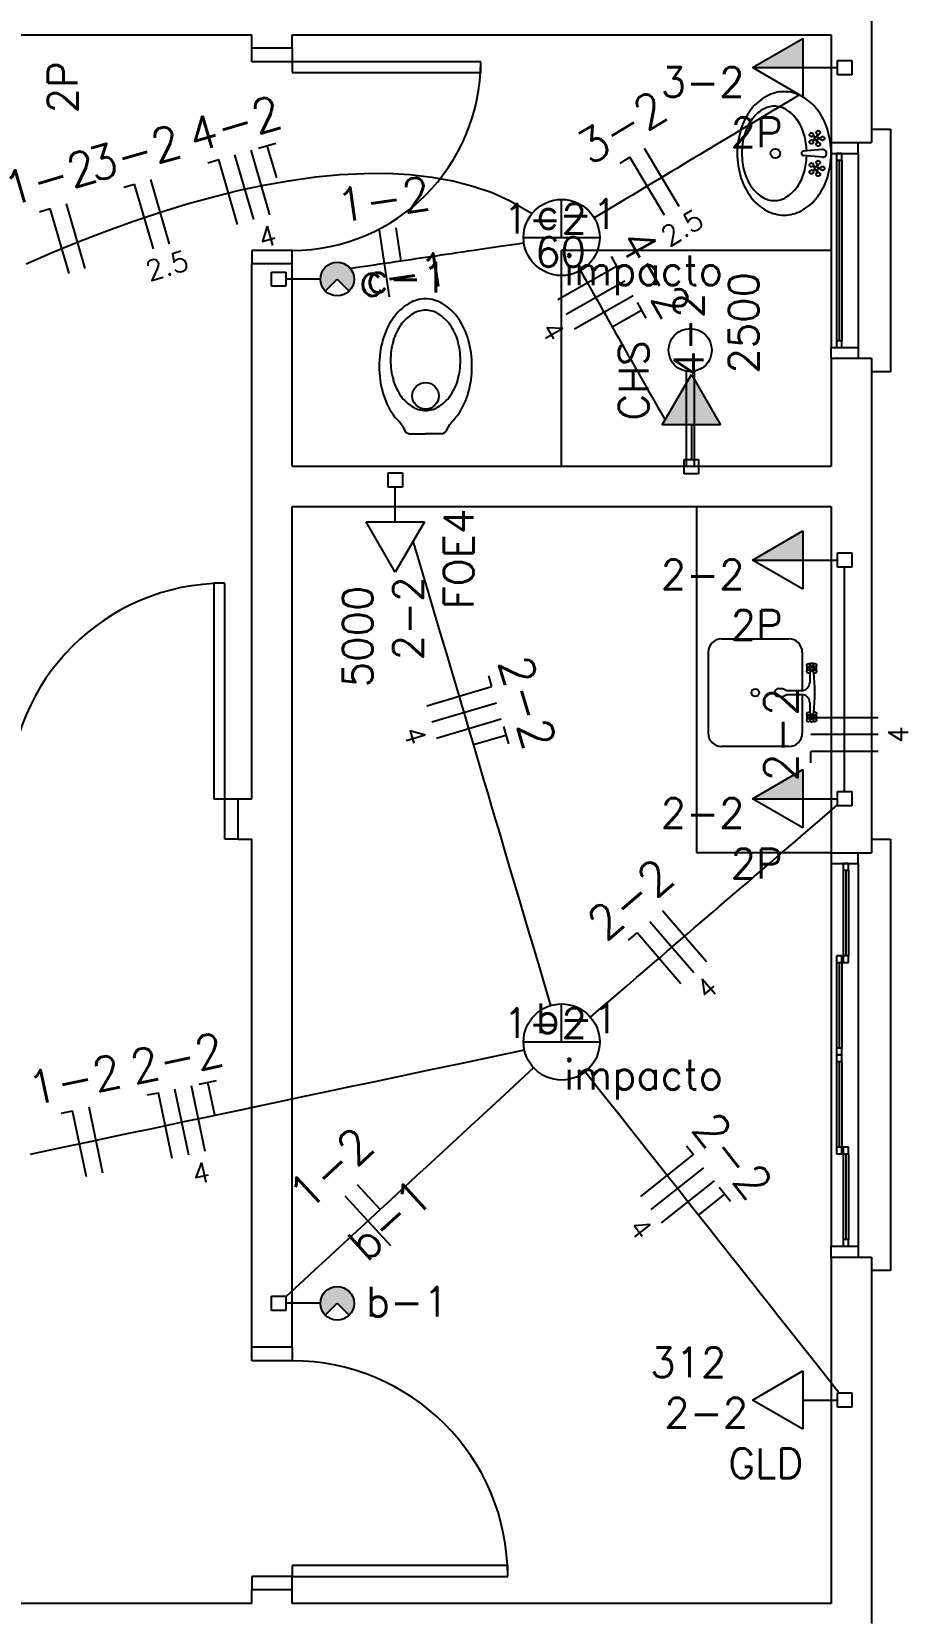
# Model space of a CAD drawing. Extents: x 241 to 398, y 106 to 179.
# Drawn here: x 329.19 to 332.44, y 120.69 to 126.58 of the extents above; entities that cross this region are included whole.
import ezdxf
from ezdxf.enums import TextEntityAlignment as Align

# ---------------------------------------------------------------- set-up
doc = ezdxf.new("R2010")
doc.units = 0
for name, color, linetype in [('ALVVISTA', 8, 'CONTINUOUS'), ('EL-CONDUTOS', 4, 'CONTINUOUS'), ('EL-FIOS', 9, 'CONTINUOUS'), ('EL-TEXTOS_FIOS', 7, 'CONTINUOUS'), ('EL-TEXTOS_PONTOS', 5, 'CONTINUOUS'), ('P-SIMBOL', 5, 'CONTINUOUS')]:
    doc.layers.add(name, color=color, linetype=linetype)
doc.styles.add('ARIAL', font='romans.shx')

msp = doc.modelspace()

# ---------------------------------------------------------------- hatches: boundary and pattern name
at = {"layer": 'P-SIMBOL'}
for points in [[(332.0468, 126.4476), (331.8593, 126.4476), (332.0468, 126.5558)], [(330.2748, 125.7068), (330.3188, 125.6628), (330.3194, 125.6628), (330.2758, 125.6183), (330.2733, 125.6203), (330.2683, 125.6268), (330.2628, 125.6368), (330.2593, 125.6448), (330.2573, 125.6548), (330.2573, 125.6693), (330.2603, 125.6833), (330.2648, 125.6943)], [(330.2748, 125.7068), (330.3188, 125.6628), (330.3194, 125.6628), (330.2758, 125.6183), (330.2733, 125.6203), (330.2683, 125.6268), (330.2628, 125.6368), (330.2593, 125.6448), (330.2573, 125.6548), (330.2573, 125.6693), (330.2603, 125.6833), (330.2648, 125.6943)], [(330.2743, 125.7061), (330.3183, 125.6622), (330.3183, 125.6621), (330.3183, 125.6618), (330.3628, 125.7053), (330.3608, 125.7075), (330.3543, 125.7124), (330.3443, 125.7183), (330.3363, 125.7217), (330.3263, 125.7235), (330.3118, 125.7237), (330.2979, 125.7207), (330.2869, 125.7161), (330.2743, 125.7059)], [(330.3628, 125.7068), (330.3188, 125.6628), (330.3624, 125.6183), (330.3643, 125.6203), (330.3693, 125.6268), (330.3754, 125.6368), (330.3783, 125.6448), (330.3803, 125.6548), (330.3803, 125.6693), (330.3774, 125.6833), (330.3728, 125.6943)], [(330.3628, 125.7068), (330.3188, 125.6628), (330.3624, 125.6183), (330.3643, 125.6203), (330.3693, 125.6268), (330.3754, 125.6368), (330.3783, 125.6448), (330.3803, 125.6548), (330.3803, 125.6693), (330.3774, 125.6833), (330.3728, 125.6943)], [(331.741, 125.1219), (331.6327, 125.3094), (331.5245, 125.1219)], [(332.0468, 124.6203), (331.8593, 124.6203), (332.0468, 124.7285)], [(332.0468, 123.7348), (331.8593, 123.7348), (332.0468, 123.843)], [(330.2743, 121.9059), (330.3183, 121.862), (330.3183, 121.8619), (330.3183, 121.8616), (330.3628, 121.9051), (330.3608, 121.9073), (330.3543, 121.9122), (330.3443, 121.9181), (330.3363, 121.9215), (330.3263, 121.9233), (330.3118, 121.9235), (330.2979, 121.9205), (330.2869, 121.9159), (330.2743, 121.9057)], [(330.2748, 121.9066), (330.3188, 121.8626), (330.3194, 121.8626), (330.2758, 121.8181), (330.2733, 121.8201), (330.2683, 121.8266), (330.2628, 121.8366), (330.2593, 121.8446), (330.2573, 121.8546), (330.2573, 121.8691), (330.2603, 121.8831), (330.2648, 121.8941)], [(330.2748, 121.9066), (330.3188, 121.8626), (330.3194, 121.8626), (330.2758, 121.8181), (330.2733, 121.8201), (330.2683, 121.8266), (330.2628, 121.8366), (330.2593, 121.8446), (330.2573, 121.8546), (330.2573, 121.8691), (330.2603, 121.8831), (330.2648, 121.8941)], [(330.3628, 121.9066), (330.3188, 121.8626), (330.3624, 121.8181), (330.3643, 121.8201), (330.3693, 121.8266), (330.3754, 121.8366), (330.3783, 121.8446), (330.3803, 121.8546), (330.3803, 121.8691), (330.3774, 121.8831), (330.3728, 121.8941)], [(330.3628, 121.9066), (330.3188, 121.8626), (330.3624, 121.8181), (330.3643, 121.8201), (330.3693, 121.8266), (330.3754, 121.8366), (330.3783, 121.8446), (330.3803, 121.8546), (330.3803, 121.8691), (330.3774, 121.8831), (330.3728, 121.8941)]]:
    msp.add_hatch(color=256, dxfattribs=at).paths.add_polyline_path(points)

# ---------------------------------------------------------------- linework, layer by layer
at = {"layer": 'ALVVISTA'}
for p, q in [((332.3013, 126.6445), (332.3013, 126.1695)), ((326.4508, 126.5695), (330.0013, 126.5695)), ((330.0013, 126.5195), (330.0013, 126.5695)), ((330.1513, 126.5695), (332.1513, 126.5695)), ((330.1513, 126.5195), (330.1513, 126.5695)), ((332.1513, 126.5695), (332.1513, 126.1695)), ((330.1513, 126.5195), (330.0013, 126.5195)), ((330.0013, 126.4695), (330.0013, 126.5195)), ((330.1513, 126.5195), (330.1513, 126.4695)), ((330.1513, 126.4695), (330.0013, 126.4695)), ((330.1513, 126.4695), (330.1513, 126.4295)), ((330.8513, 126.4695), (330.1513, 126.4695)), ((330.8513, 126.4295), (330.8513, 126.4695)), ((330.1513, 126.4295), (330.8513, 126.4295)), ((332.3013, 126.2195), (332.3713, 126.2195)), ((332.3713, 126.2195), (332.3713, 125.3195)), ((332.0833, 126.193), (332.0908, 126.1875)), ((332.0833, 126.1775), (332.0908, 126.183)), ((332.0848, 126.1955), (332.0923, 126.19)), ((332.0848, 126.175), (332.0923, 126.1805)), ((332.0998, 126.2005), (332.0968, 126.1915)), ((332.0998, 126.17), (332.0968, 126.179)), ((332.1028, 126.1995), (332.0998, 126.1905)), ((332.1028, 126.171), (332.0998, 126.18)), ((332.1118, 126.1865), (332.1028, 126.1865)), ((332.1118, 126.184), (332.1028, 126.184)), ((332.1513, 126.1695), (332.3013, 126.1695)), ((332.1513, 126.1695), (332.1513, 126.1295)), ((332.2513, 126.1295), (332.2513, 126.1695)), ((332.1178, 126.144), (332.0483, 126.1375)), ((332.1178, 126.115), (332.0483, 126.1215)), ((332.1513, 126.1295), (332.1513, 125.4095)), ((332.1513, 126.1295), (332.2513, 126.1295)), ((332.1713, 126.1295), (332.1713, 126.1045)), ((332.1913, 126.1295), (332.1713, 126.1295)), ((332.1713, 126.1045), (332.1713, 125.4345)), ((332.1713, 126.1045), (332.1913, 126.1045)), ((332.1813, 126.1045), (332.1813, 125.4345)), ((332.1913, 126.1045), (332.1913, 126.1295)), ((332.1913, 126.1045), (332.1913, 125.4345)), ((332.2513, 126.1295), (332.2513, 125.4095)), ((332.0833, 126.0815), (332.0908, 126.076)), ((332.0833, 126.066), (332.0908, 126.0715)), ((332.0848, 126.084), (332.0923, 126.0785)), ((332.0848, 126.0635), (332.0923, 126.069)), ((332.0998, 126.089), (332.0968, 126.08)), ((332.0998, 126.0585), (332.0968, 126.0675)), ((332.1028, 126.088), (332.0998, 126.079)), ((332.1028, 126.0595), (332.0998, 126.0685)), ((332.1118, 126.075), (332.1028, 126.075)), ((332.1118, 126.0725), (332.1028, 126.0725)), ((330.1513, 125.7695), (330.0013, 125.7695)), ((330.0013, 125.7695), (330.0013, 125.7195)), ((330.1513, 125.7195), (330.1513, 125.7695)), ((331.1513, 124.9695), (331.1513, 125.7695)), ((332.1513, 125.7695), (331.1513, 125.7695)), ((330.0013, 124.8945), (330.0013, 125.7195)), ((330.1513, 125.7195), (330.0013, 125.7195)), ((330.1513, 124.9695), (330.1513, 125.7195)), ((332.1513, 125.3695), (332.1513, 125.4095)), ((332.1513, 125.4095), (332.2513, 125.4095)), ((332.1913, 125.4345), (332.1713, 125.4345)), ((332.1713, 125.4345), (332.1713, 125.4095)), ((332.1713, 125.4095), (332.1913, 125.4095)), ((332.1913, 125.4095), (332.1913, 125.4345)), ((332.2513, 125.4095), (332.2513, 125.3695)), ((332.1513, 125.3695), (332.3013, 125.3695)), ((332.1513, 125.3695), (332.1513, 124.9695)), ((332.3013, 125.3695), (332.3013, 124.8945)), ((331.6133, 125.3195), (331.6133, 124.9695)), ((331.6433, 125.3195), (331.6433, 124.9695)), ((332.3713, 125.3195), (332.3013, 125.3195)), ((330.5868, 125.0895), (330.6463, 125.0895)), ((330.7063, 125.0895), (330.6463, 125.0895)), ((330.1513, 124.9695), (332.1513, 124.9695)), ((330.0013, 123.7345), (330.0013, 124.8945)), ((332.3013, 124.8945), (332.3013, 123.5345)), ((330.1513, 124.8195), (332.1513, 124.8195)), ((330.1513, 123.6595), (330.1513, 124.8195)), ((331.6513, 124.8195), (331.6513, 123.5345)), ((332.1513, 124.8195), (332.1513, 123.5345)), ((329.8613, 124.5345), (329.8613, 123.7345)), ((329.9013, 124.5345), (329.8613, 124.5345)), ((329.9013, 123.7345), (329.9013, 124.5345)), ((331.6948, 124.2785), (331.6948, 123.9785)), ((331.7448, 124.3285), (331.9943, 124.3285)), ((332.0443, 124.2785), (332.0443, 124.1365)), ((332.0723, 124.2185), (332.0663, 124.213)), ((332.0668, 124.2245), (332.0723, 124.2185)), ((332.0733, 124.2315), (332.0793, 124.226)), ((332.0793, 124.2115), (332.0733, 124.2055)), ((332.0793, 124.226), (332.0853, 124.2315)), ((332.0793, 124.2115), (332.0848, 124.206)), ((332.0863, 124.2185), (332.0928, 124.225)), ((332.0863, 124.2185), (332.0923, 124.213)), ((332.0718, 124.202), (332.0718, 124.1665)), ((331.9568, 124.144), (331.9718, 124.144)), ((331.9568, 124.114), (331.9718, 124.114)), ((331.9718, 124.144), (331.9868, 124.1365)), ((331.9718, 124.114), (331.9868, 124.1215)), ((331.9868, 124.1365), (332.0418, 124.1365)), ((331.9868, 124.1215), (332.0418, 124.1215)), ((332.0443, 124.1215), (332.0443, 123.9785)), ((332.0663, 124.0445), (332.0723, 124.0385)), ((332.0723, 124.0385), (332.0663, 124.033)), ((332.0718, 124.0915), (332.0718, 124.0555)), ((332.0733, 124.0515), (332.0793, 124.046)), ((332.0793, 124.046), (332.0848, 124.0515)), ((332.0863, 124.0385), (332.0923, 124.045)), ((332.0863, 124.0385), (332.0923, 124.033)), ((332.0793, 124.0315), (332.0733, 124.0255)), ((332.0793, 124.0315), (332.0848, 124.026)), ((331.9943, 123.9285), (331.7448, 123.9285)), ((329.8613, 123.7345), (329.9013, 123.7345)), ((329.9013, 123.5845), (329.9013, 123.7345)), ((329.9013, 123.7345), (329.9513, 123.7345)), ((329.9513, 123.5845), (329.9513, 123.7345)), ((329.9513, 123.7345), (330.0013, 123.7345)), ((330.1513, 121.6995), (330.1513, 123.6595)), ((329.9513, 123.5845), (329.9013, 123.5845)), ((329.9513, 123.5845), (330.0013, 123.5845)), ((330.0013, 121.6995), (330.0013, 123.5845)), ((332.3013, 123.5845), (332.3713, 123.5845)), ((332.3713, 123.5845), (332.3713, 121.9845)), ((332.1513, 123.5345), (331.6513, 123.5345)), ((332.1513, 123.5345), (332.3013, 123.5345)), ((332.1513, 123.5345), (332.1513, 123.4945)), ((332.2513, 123.4945), (332.2513, 123.5345)), ((332.1513, 123.4945), (332.1513, 122.0745)), ((332.1513, 123.4945), (332.2513, 123.4945)), ((332.1963, 123.4945), (332.1963, 123.4695)), ((332.2163, 123.4945), (332.1963, 123.4945)), ((332.1963, 123.4695), (332.1963, 123.152)), ((332.1963, 123.4695), (332.2163, 123.4695)), ((332.2063, 123.4695), (332.2063, 123.152)), ((332.2163, 123.4695), (332.2163, 123.4945)), ((332.2163, 123.4695), (332.2163, 123.152)), ((332.2513, 123.4945), (332.2513, 122.0745)), ((332.1713, 123.152), (332.1713, 123.127)), ((332.1913, 123.152), (332.1713, 123.152)), ((332.1913, 123.127), (332.1913, 123.152)), ((332.2163, 123.152), (332.1963, 123.152)), ((332.1963, 123.152), (332.1963, 123.127)), ((332.2163, 123.127), (332.2163, 123.152)), ((332.1713, 123.127), (332.1713, 122.8095)), ((332.1713, 123.127), (332.1913, 123.127)), ((332.1813, 123.127), (332.1813, 122.8095)), ((332.1913, 123.127), (332.1913, 122.8095)), ((332.1963, 123.127), (332.2163, 123.127)), ((332.1913, 122.8095), (332.1713, 122.8095)), ((332.1713, 122.8095), (332.1713, 122.7845)), ((332.1913, 122.7845), (332.1913, 122.8095)), ((332.1713, 122.7845), (332.1713, 122.7595)), ((332.1913, 122.7845), (332.1713, 122.7845)), ((332.1713, 122.7845), (332.1913, 122.7845)), ((332.1713, 122.7595), (332.1713, 122.442)), ((332.1713, 122.7595), (332.1913, 122.7595)), ((332.1813, 122.7595), (332.1813, 122.442)), ((332.1913, 122.7595), (332.1913, 122.7845)), ((332.1913, 122.7595), (332.1913, 122.442)), ((332.1913, 122.442), (332.1713, 122.442)), ((332.1713, 122.442), (332.1713, 122.417)), ((332.1713, 122.417), (332.1913, 122.417)), ((332.1913, 122.417), (332.1913, 122.442)), ((332.1963, 122.442), (332.1963, 122.417)), ((332.2163, 122.442), (332.1963, 122.442)), ((332.1963, 122.417), (332.1963, 122.0995)), ((332.1963, 122.417), (332.2163, 122.417)), ((332.2063, 122.417), (332.2063, 122.0995)), ((332.2163, 122.417), (332.2163, 122.442)), ((332.2163, 122.417), (332.2163, 122.0995)), ((332.2163, 122.0995), (332.1963, 122.0995)), ((332.1963, 122.0995), (332.1963, 122.0745)), ((332.2163, 122.0745), (332.2163, 122.0995)), ((332.1513, 122.0745), (332.2513, 122.0745)), ((332.1513, 122.0345), (332.1513, 122.0745)), ((332.1513, 122.0345), (332.1513, 120.7495)), ((332.1513, 122.0345), (332.3013, 122.0345)), ((332.1963, 122.0745), (332.2163, 122.0745)), ((332.2513, 122.0745), (332.2513, 122.0345)), ((332.3013, 122.0345), (332.3013, 120.6745)), ((332.3713, 121.9845), (332.3013, 121.9845)), ((330.1513, 121.6995), (330.0013, 121.6995)), ((330.0013, 121.6495), (330.0013, 121.6995)), ((330.1513, 121.6995), (330.1513, 121.6495)), ((330.1513, 121.6495), (330.0013, 121.6495)), ((330.9513, 120.8895), (330.1513, 120.8895)), ((330.1513, 120.8895), (330.1513, 120.8495)), ((330.9513, 120.8495), (330.9513, 120.8895)), ((330.1513, 120.8495), (330.0013, 120.8495)), ((330.0013, 120.8495), (330.0013, 120.7995)), ((330.1513, 120.7995), (330.0013, 120.7995)), ((330.0013, 120.7495), (330.0013, 120.7995)), ((330.1513, 120.8495), (330.9513, 120.8495)), ((330.1513, 120.7995), (330.1513, 120.8495)), ((330.1513, 120.7495), (330.1513, 120.7995)), ((330.0013, 120.7495), (326.4508, 120.7495)), ((332.1513, 120.7495), (330.1513, 120.7495))]:
    msp.add_line(p, q, dxfattribs=at)
for centre, radius in [((332.1033, 126.207), 0.00738), ((332.0783, 126.1985), 0.00738), ((332.0783, 126.172), 0.00738), ((332.0963, 126.185), 0.00633), ((332.1033, 126.1635), 0.00738), ((332.1193, 126.185), 0.00738), ((331.9443, 126.1295), 0.0175), ((332.1033, 126.0955), 0.00738), ((332.0783, 126.087), 0.00738), ((332.0783, 126.0605), 0.00738), ((332.0963, 126.074), 0.00633), ((332.1033, 126.052), 0.00738), ((332.1193, 126.074), 0.00738), ((331.6283, 125.3995), 0.08), ((330.6463, 125.23), 0.0493), ((332.0673, 124.2305), 0.0062), ((332.0673, 124.2065), 0.0062), ((332.0793, 124.2185), 0.00507), ((332.0913, 124.231), 0.0062), ((332.0913, 124.207), 0.0062), ((331.8698, 124.1285), 0.0143), ((332.0673, 124.0505), 0.0062), ((332.0793, 124.0385), 0.00507), ((332.0913, 124.051), 0.0062), ((332.0673, 124.0265), 0.0062), ((332.0913, 124.027), 0.0062)]:
    msp.add_circle(centre, radius, dxfattribs=at)
for centre, radius, start, end in [((330.1513, 126.4695), 0.7, 270, 0), ((332.0018, 126.179), 0.1861, 118.5825, 142.75522), ((331.9768, 126.2245), 0.1339, 90, 118.5825), ((331.9768, 126.2245), 0.1339, 61.4175, 90), ((331.9518, 126.179), 0.1861, 37.24478, 61.4175), ((332.0413, 126.149), 0.2355, 142.75522, 162.51997), ((331.9668, 126.1765), 0.1351, 121.03453, 145.45543), ((331.9408, 126.22), 0.0845, 90, 121.03453), ((331.9408, 126.22), 0.0845, 58.96547, 90), ((331.9143, 126.1765), 0.1351, 34.54458, 58.96547), ((331.9128, 126.149), 0.2355, 17.48004, 37.24478), ((332.1033, 126.1295), 0.3004, 162.51997, 180), ((332.0083, 126.148), 0.1854, 145.45543, 164.0842), ((331.8733, 126.148), 0.1854, 15.91581, 34.54458), ((331.8508, 126.1295), 0.3004, 0, 17.48004), ((332.0733, 126.1295), 0.2533, 164.0842, 180), ((331.8078, 126.1295), 0.2533, 2.10218, 15.91581), ((332.1033, 126.1295), 0.3004, 180, 197.48004), ((332.0733, 126.1295), 0.2533, 180, 195.9158), ((332.0493, 126.1295), 0.00813, 95.42869, 264.73569), ((331.8078, 126.1295), 0.2533, 344.0842, 357.89783), ((332.1193, 126.1295), 0.0148, 264.41656, 95.89136), ((331.8508, 126.1295), 0.3004, 342.51996, 0), ((332.0413, 126.11), 0.2355, 197.48004, 217.24481), ((332.0083, 126.111), 0.1854, 195.9158, 214.54457), ((331.8733, 126.111), 0.1854, 325.45544, 344.0842), ((331.9128, 126.11), 0.2355, 322.75525, 342.51996), ((331.9668, 126.0825), 0.1351, 214.54457, 238.96549), ((331.9143, 126.0825), 0.1351, 301.03455, 325.45544), ((332.0018, 126.08), 0.1861, 217.24481, 241.41751), ((331.9408, 126.039), 0.0845, 238.96549, 270), ((331.9408, 126.039), 0.0845, 270, 301.03455), ((331.9518, 126.08), 0.1861, 298.58249, 322.75525), ((331.9768, 126.0345), 0.1339, 241.41751, 270), ((331.9768, 126.0345), 0.1339, 270, 298.58249), ((330.6838, 125.407), 0.1931, 121.03453, 145.45543), ((330.6463, 125.469), 0.1207, 90, 121.03453), ((330.6463, 125.469), 0.1207, 58.96547, 90), ((330.6093, 125.407), 0.1931, 34.54458, 58.96547), ((330.7428, 125.366), 0.2648, 145.45543, 164.0842), ((330.6728, 125.41), 0.1445, 120.646, 145.04204), ((330.6463, 125.455), 0.0924, 90, 120.646), ((330.6463, 125.455), 0.0924, 59.354, 90), ((330.6198, 125.41), 0.1445, 34.95798, 59.354), ((330.5503, 125.366), 0.2648, 15.91581, 34.54458), ((330.7148, 125.3805), 0.1957, 145.04204, 163.84988), ((330.5778, 125.3805), 0.1957, 16.15011, 34.95798), ((330.8363, 125.3395), 0.3619, 164.0842, 180), ((330.7813, 125.3615), 0.2648, 163.84988, 180), ((330.5113, 125.3615), 0.2648, 0, 16.15011), ((330.4568, 125.3395), 0.3619, 0, 15.91581), ((330.8363, 125.3395), 0.3619, 180, 195.9158), ((330.7813, 125.3615), 0.2648, 180, 196.15013), ((330.5113, 125.3615), 0.2648, 343.84988, 0), ((330.4568, 125.3395), 0.3619, 344.0842, 0), ((330.7148, 125.342), 0.1957, 196.15013, 214.95798), ((330.5778, 125.342), 0.1957, 325.04202, 343.84988), ((330.7428, 125.313), 0.2648, 195.9158, 214.54457), ((330.6728, 125.313), 0.1445, 214.95798, 239.354), ((330.6198, 125.313), 0.1445, 300.646, 325.04202), ((330.5503, 125.313), 0.2648, 325.45544, 344.0842), ((330.6838, 125.272), 0.1931, 214.54457, 223.89964), ((330.6463, 125.268), 0.0924, 239.354, 270), ((330.6463, 125.268), 0.0924, 270, 300.646), ((330.6093, 125.272), 0.1931, 316.43506, 325.45544), ((330.4288, 125.0315), 0.1576, 27.89368, 42.68741), ((330.5868, 125.1095), 0.02, 186.21104, 270), ((330.7063, 125.1095), 0.02, 270, 353.789), ((330.8643, 125.0315), 0.1576, 137.31259, 152.10634), ((329.9013, 123.7345), 0.8, 90, 180), ((331.7448, 124.2785), 0.05, 90, 180), ((331.9943, 124.2785), 0.05, 0, 90), ((332.0768, 124.2185), 0.0156, 151.28233, 208.71767), ((332.0798, 124.214), 0.0229, 71.72559, 109.7467), ((332.0823, 124.219), 0.0153, 329.57178, 30.42821), ((332.0418, 124.1665), 0.03, 270, 0), ((331.4573, 124.129), 0.6339, 353.3446, 6.65547), ((331.9568, 124.129), 0.015, 90, 270), ((332.0418, 124.0915), 0.03, 0, 90), ((332.0763, 124.0385), 0.0156, 151.28233, 208.71767), ((332.0823, 124.039), 0.0153, 329.57178, 30.42821), ((331.7448, 123.9785), 0.05, 180, 270), ((331.9943, 123.9785), 0.05, 270, 0), ((332.0793, 124.0395), 0.0188, 245.24622, 293.3183), ((330.1513, 120.8495), 0.8, 0, 90)]:
    msp.add_arc(centre, radius, start, end, dxfattribs=at)
at = {"layer": 'EL-CONDUTOS', "linetype": 'Continuous'}
for points in [[(332.0336, 126.3469), (331.9866, 126.3187), (331.9578, 126.3014), (331.9303, 126.2849), (331.904, 126.2691), (331.8788, 126.254), (331.8545, 126.2394), (331.8311, 126.2254), (331.8086, 126.2118), (331.7866, 126.1987), (331.7653, 126.1858), (331.7444, 126.1733), (331.7238, 126.161), (331.7035, 126.1488), (331.6833, 126.1367), (331.6632, 126.1246), (331.643, 126.1125), (331.6226, 126.1002), (331.602, 126.0878), (331.5809, 126.0752), (331.5594, 126.0623), (331.5373, 126.049), (331.5145, 126.0353), (331.4908, 126.0211), (331.4663, 126.0064), (331.4408, 125.9911), (331.4141, 125.9751), (331.3862, 125.9583), (331.357, 125.9408), (331.3263, 125.9224), (331.2724, 125.89)], [(329.1644, 125.7199), (329.2639, 125.763), (329.3636, 125.8039), (329.4635, 125.8425), (329.5632, 125.8784), (329.6626, 125.9116), (329.7614, 125.9418), (329.8594, 125.9689), (329.9563, 125.9926), (330.0521, 126.0129), (330.1464, 126.0295), (330.239, 126.0423), (330.3297, 126.051), (330.4183, 126.0555), (330.5046, 126.0556), (330.5883, 126.0512), (330.6693, 126.0419), (330.7472, 126.0278), (330.822, 126.0085), (330.8932, 125.9839), (330.9609, 125.9538), (331.0415, 125.9061)], [(331.0116, 125.7968), (330.9791, 125.792), (330.9509, 125.7879), (330.9239, 125.7839), (330.8981, 125.7801), (330.8733, 125.7764), (330.8495, 125.7729), (330.8266, 125.7696), (330.8045, 125.7663), (330.7831, 125.7632), (330.7624, 125.7601), (330.7423, 125.7571), (330.7226, 125.7543), (330.7034, 125.7514), (330.6845, 125.7486), (330.6658, 125.7459), (330.6473, 125.7432), (330.6289, 125.7405), (330.6106, 125.7378), (330.5921, 125.735), (330.5735, 125.7323), (330.5547, 125.7295), (330.5355, 125.7267), (330.516, 125.7238), (330.496, 125.7209), (330.4755, 125.7179), (330.4543, 125.7148), (330.4324, 125.7116), (330.4097, 125.7082), (330.3862, 125.7048), (330.3676, 125.7019)], [(331.2209, 125.6945), (331.2309, 125.6768), (331.2444, 125.653), (331.2573, 125.6302), (331.2696, 125.6085), (331.2814, 125.5877), (331.2927, 125.5677), (331.3036, 125.5485), (331.3141, 125.53), (331.3242, 125.5121), (331.334, 125.4947), (331.3436, 125.4779), (331.3529, 125.4614), (331.3621, 125.4453), (331.3711, 125.4294), (331.38, 125.4136), (331.3888, 125.398), (331.3976, 125.3824), (331.4065, 125.3668), (331.4154, 125.3511), (331.4245, 125.3351), (331.4336, 125.3189), (331.443, 125.3023), (331.4526, 125.2853), (331.4625, 125.2678), (331.4728, 125.2498), (331.4834, 125.2311), (331.4944, 125.2117), (331.5058, 125.1915), (331.5177, 125.1704), (331.535, 125.1401)], [(331.1112, 122.9678), (331.0962, 123.0184), (331.0725, 123.0987), (331.0501, 123.1744), (331.0289, 123.2459), (331.0089, 123.3135), (330.99, 123.3775), (330.972, 123.4382), (330.9548, 123.4961), (330.9385, 123.5515), (330.9227, 123.6046), (330.9076, 123.6558), (330.8928, 123.7055), (330.8785, 123.754), (330.8644, 123.8017), (330.8504, 123.8488), (330.8365, 123.8957), (330.8226, 123.9428), (330.8085, 123.9904), (330.7942, 124.0388), (330.7795, 124.0883), (330.7644, 124.1394), (330.7488, 124.1923), (330.7325, 124.2473), (330.7154, 124.3049), (330.6975, 124.3653), (330.6787, 124.429), (330.6588, 124.4961), (330.6378, 124.5672), (330.6155, 124.6424), (330.601, 124.6912)], [(332.2013, 123.7613), (332.2013, 123.8151), (332.2013, 123.8503), (332.2013, 123.8835), (332.2013, 123.9147), (332.2013, 123.9442), (332.2013, 123.9721), (332.2013, 123.9985), (332.2013, 124.0237), (332.2013, 124.0478), (332.2013, 124.0708), (332.2013, 124.0931), (332.2013, 124.1148), (332.2013, 124.1359), (332.2013, 124.1568), (332.2013, 124.1775), (332.2013, 124.1982), (332.2013, 124.219), (332.2013, 124.2402), (332.2013, 124.2618), (332.2013, 124.2841), (332.2013, 124.3072), (332.2013, 124.3313), (332.2013, 124.3564), (332.2013, 124.3829), (332.2013, 124.4108), (332.2013, 124.4403), (332.2013, 124.4715), (332.2013, 124.5047), (332.2013, 124.5399), (332.2013, 124.5937)], [(331.2584, 122.9244), (331.2898, 122.9514), (331.3277, 122.9839), (331.3634, 123.0147), (331.3973, 123.0437), (331.4293, 123.0713), (331.4597, 123.0974), (331.4887, 123.1224), (331.5165, 123.1462), (331.5431, 123.1691), (331.5688, 123.1912), (331.5938, 123.2126), (331.6182, 123.2336), (331.6421, 123.2542), (331.6658, 123.2745), (331.6894, 123.2948), (331.7132, 123.3152), (331.7372, 123.3359), (331.7616, 123.3569), (331.7866, 123.3784), (331.8124, 123.4005), (331.8392, 123.4235), (331.867, 123.4475), (331.8962, 123.4725), (331.9268, 123.4988), (331.959, 123.5265), (331.9931, 123.5558), (332.0291, 123.5867), (332.0672, 123.6195), (332.1076, 123.6542), (332.1748, 123.7118)], [(329.1807, 122.4164), (329.2602, 122.4332), (329.3364, 122.4493), (329.4101, 122.4648), (329.4816, 122.4799), (329.5515, 122.4947), (329.6204, 122.5092), (329.6887, 122.5237), (329.7571, 122.5381), (329.8259, 122.5526), (329.8959, 122.5674), (329.9674, 122.5825), (330.041, 122.598), (330.1173, 122.6141), (330.1967, 122.6309), (330.2799, 122.6484), (330.3672, 122.6669), (330.4594, 122.6863), (330.5568, 122.7069), (330.66, 122.7287), (330.7696, 122.7518), (330.886, 122.7764), (331.0131, 122.8032)], [(331.0475, 122.7365), (331.0128, 122.7045), (330.975, 122.6695), (330.9392, 122.6365), (330.9054, 122.6052), (330.8733, 122.5757), (330.8429, 122.5476), (330.8139, 122.5208), (330.7862, 122.4952), (330.7595, 122.4706), (330.7338, 122.4468), (330.7089, 122.4238), (330.6845, 122.4013), (330.6605, 122.3791), (330.6368, 122.3573), (330.6132, 122.3354), (330.5895, 122.3135), (330.5655, 122.2914), (330.541, 122.2688), (330.516, 122.2457), (330.4902, 122.2218), (330.4635, 122.1971), (330.4356, 122.1714), (330.4064, 122.1445), (330.3758, 122.1162), (330.3436, 122.0864), (330.3096, 122.055), (330.2736, 122.0218), (330.2355, 121.9866), (330.195, 121.9492), (330.1278, 121.8873)], [(332.1802, 121.5305), (332.1538, 121.5641), (332.1092, 121.6206), (332.0672, 121.6737), (332.0277, 121.7236), (331.9905, 121.7707), (331.9554, 121.8151), (331.9222, 121.8571), (331.8907, 121.8969), (331.8607, 121.9348), (331.8321, 121.971), (331.8047, 122.0058), (331.7782, 122.0393), (331.7525, 122.0718), (331.7273, 122.1036), (331.7026, 122.1349), (331.6781, 122.166), (331.6535, 122.197), (331.6288, 122.2282), (331.6038, 122.2599), (331.5782, 122.2924), (331.5518, 122.3257), (331.5245, 122.3603), (331.4961, 122.3962), (331.4663, 122.4339), (331.4351, 122.4734), (331.4021, 122.5151), (331.3673, 122.5591), (331.3304, 122.6058), (331.2912, 122.6553), (331.2389, 122.7216)]]:
    msp.add_lwpolyline(points, dxfattribs=at)
at = {"layer": 'EL-FIOS'}
for p, q in [((330.0272, 126.1493), (330.0912, 126.1679)), ((330.0941, 126.0386), (330.0592, 126.1586)), ((329.8391, 126.0946), (329.8791, 126.1063)), ((329.9489, 125.8662), (329.8791, 126.1063)), ((330.009, 125.8837), (329.9391, 126.1237)), ((330.069, 125.9011), (329.9992, 126.1412)), ((331.369, 126.0938), (331.4047, 126.1152)), ((331.5334, 125.9009), (331.4047, 126.1152)), ((331.587, 125.933), (331.4583, 126.1474)), ((329.5267, 126.0037), (329.5667, 126.0154)), ((329.6365, 125.7753), (329.5667, 126.0154)), ((329.6965, 125.7928), (329.6267, 126.0328)), ((329.2142, 125.9129), (329.2542, 125.9245)), ((329.324, 125.6844), (329.2542, 125.9245)), ((329.384, 125.7019), (329.3142, 125.942)), ((330.5122, 125.597), (330.4758, 125.8443)), ((330.5558, 125.7297), (330.5376, 125.8534)), ((331.3348, 125.7471), (331.3553, 125.7109)), ((331.1378, 125.5877), (331.3553, 125.7109)), ((331.1686, 125.5333), (331.3861, 125.6565)), ((331.1994, 125.4789), (331.4169, 125.6021)), ((331.4313, 125.5767), (331.4641, 125.5187)), ((331.3389, 125.4861), (331.4477, 125.5477)), ((330.8795, 124.191), (330.8913, 124.1511)), ((330.6516, 124.0801), (330.8913, 124.1511)), ((330.6694, 124.0202), (330.9091, 124.0911)), ((332.3263, 124.0354), (332.0763, 124.0354)), ((330.6871, 123.9602), (330.9268, 124.0312)), ((330.9351, 124.0032), (330.954, 123.9393)), ((330.8247, 123.9358), (330.9446, 123.9713)), ((332.3263, 123.9729), (332.0763, 123.9729)), ((332.0763, 123.8688), (332.0763, 123.9104)), ((332.3263, 123.9104), (332.0763, 123.9104)), ((331.6415, 123.0888), (331.4786, 123.2784)), ((331.6889, 123.1296), (331.526, 123.3192)), ((331.3996, 123.2105), (331.4312, 123.2377)), ((331.5941, 123.0481), (331.4312, 123.2377)), ((329.806, 122.6762), (329.8713, 122.6899)), ((329.8645, 122.5608), (329.8386, 122.6831)), ((329.6144, 122.6357), (329.6552, 122.6443)), ((329.7068, 122.3997), (329.6552, 122.6443)), ((329.768, 122.4126), (329.7163, 122.6572)), ((329.8291, 122.4255), (329.7775, 122.6701)), ((329.296, 122.5685), (329.3368, 122.5771)), ((329.3884, 122.3325), (329.3368, 122.5771)), ((329.4496, 122.3454), (329.3979, 122.59)), ((331.615, 122.4474), (331.6408, 122.4147)), ((331.4447, 122.2596), (331.6408, 122.4147)), ((331.4834, 122.2106), (331.6796, 122.3656)), ((330.4783, 122.2109), (330.3935, 122.3027)), ((331.5222, 122.1616), (331.7183, 122.3166)), ((331.7364, 122.2937), (331.7778, 122.2414)), ((330.5172, 122.0766), (330.3476, 122.2603)), ((331.659, 122.1901), (331.7571, 122.2676))]:
    msp.add_line(p, q, dxfattribs=at)
at = {"layer": 'P-SIMBOL'}
for p, q in [((331.8593, 126.4476), (332.0468, 126.5558)), ((332.0468, 126.5558), (332.0468, 126.3393)), ((332.1748, 126.4741), (332.2278, 126.4741)), ((332.1748, 126.421), (332.1748, 126.4741)), ((332.2278, 126.4741), (332.2278, 126.421)), ((332.0468, 126.3393), (331.8593, 126.4476)), ((331.8593, 126.4476), (332.0468, 126.4476)), ((332.0468, 126.4476), (332.1748, 126.4476)), ((332.2278, 126.421), (332.1748, 126.421)), ((331.1513, 125.8174), (331.1513, 125.9586)), ((331.0101, 125.8174), (331.2926, 125.8174)), ((330.0748, 125.6894), (330.1278, 125.6894)), ((330.0748, 125.6363), (330.0748, 125.6894)), ((330.1278, 125.6894), (330.1278, 125.6363)), ((330.1278, 125.6363), (330.0748, 125.6363)), ((330.2563, 125.6629), (330.1278, 125.6629)), ((330.2743, 125.6187), (330.3188, 125.6629)), ((330.3188, 125.6629), (330.3628, 125.6187)), ((331.5245, 125.1219), (331.6327, 125.3094)), ((331.6327, 125.3094), (331.741, 125.1219)), ((331.741, 125.1219), (331.5245, 125.1219)), ((331.6327, 125.1219), (331.6327, 124.9939)), ((331.6062, 124.9408), (331.6062, 124.9939)), ((331.6062, 124.9939), (331.6592, 124.9939)), ((331.6592, 124.9939), (331.6592, 124.9408)), ((330.5076, 124.8908), (330.5076, 124.9439)), ((330.5076, 124.9439), (330.5606, 124.9439)), ((330.5606, 124.9439), (330.5606, 124.8908)), ((331.6592, 124.9408), (331.6062, 124.9408)), ((330.5606, 124.8908), (330.5076, 124.8908)), ((330.5341, 124.7628), (330.5341, 124.8908)), ((330.4259, 124.7628), (330.6424, 124.7628)), ((330.5341, 124.5753), (330.4259, 124.7628)), ((330.6424, 124.7628), (330.5341, 124.5753)), ((331.8593, 124.6203), (332.0468, 124.7285)), ((332.0468, 124.7285), (332.0468, 124.512)), ((332.1748, 124.6468), (332.2278, 124.6468)), ((332.1748, 124.5937), (332.1748, 124.6468)), ((332.2278, 124.6468), (332.2278, 124.5937)), ((332.0468, 124.512), (331.8593, 124.6203)), ((331.8593, 124.6203), (332.0468, 124.6203)), ((332.0468, 124.6203), (332.1748, 124.6203)), ((332.2278, 124.5937), (332.1748, 124.5937)), ((331.8593, 123.7348), (332.0468, 123.843)), ((332.0468, 123.843), (332.0468, 123.6265)), ((332.1748, 123.7613), (332.2278, 123.7613)), ((332.1748, 123.7082), (332.1748, 123.7613)), ((332.2278, 123.7613), (332.2278, 123.7082)), ((332.0468, 123.6265), (331.8593, 123.7348)), ((331.8593, 123.7348), (332.0468, 123.7348)), ((332.0468, 123.7348), (332.1748, 123.7348)), ((332.2278, 123.7082), (332.1748, 123.7082)), ((331.1513, 122.8324), (331.1513, 122.9736)), ((331.0101, 122.8324), (331.2926, 122.8324)), ((330.0748, 121.8361), (330.0748, 121.8892)), ((330.0748, 121.8892), (330.1278, 121.8892)), ((330.1278, 121.8892), (330.1278, 121.8361)), ((330.2563, 121.8627), (330.1278, 121.8627)), ((330.2743, 121.8185), (330.3188, 121.8627)), ((330.3188, 121.8627), (330.3628, 121.8185)), ((330.1278, 121.8361), (330.0748, 121.8361)), ((331.8593, 121.504), (332.0468, 121.6122)), ((332.0468, 121.6122), (332.0468, 121.3957)), ((332.0468, 121.3957), (331.8593, 121.504)), ((332.0468, 121.504), (332.1748, 121.504)), ((332.1748, 121.4774), (332.1748, 121.5305)), ((332.1748, 121.5305), (332.2278, 121.5305)), ((332.2278, 121.5305), (332.2278, 121.4774)), ((332.2278, 121.4774), (332.1748, 121.4774))]:
    msp.add_line(p, q, dxfattribs=at)
for centre, radius in [((331.1513, 125.8174), 0.1412), ((330.3188, 125.6629), 0.0625), ((331.1513, 122.8324), 0.1412), ((330.3188, 121.8627), 0.0625)]:
    msp.add_circle(centre, radius, dxfattribs=at)

# ---------------------------------------------------------------- texts
at = {"layer": 'EL-TEXTOS_FIOS', "style": 'ARIAL'}
for s, height, rotation, p in [('4-2', 0.12355, 16.217, (329.9553, 126.1799)), ('3-2', 0.12355, 30.972, (331.4061, 126.1737)), ('3-2', 0.12355, 16.217, (329.5829, 126.0716)), ('1-2', 0.12355, 16.217, (329.2704, 125.9807)), ('1-2', 0.12355, 8.372, (330.4995, 125.8977)), ('2.5', 0.07413, 30.972, (331.6174, 125.8216)), ('4', 0.0741, 16.217, (330.07, 125.7856)), ('4-2', 0.12355, 299.52499, (331.4445, 125.6537)), ('2.5', 0.07413, 16.217, (329.6976, 125.6773)), ('c-1', 0.12355, 8.372, (330.5722, 125.6183)), ('4', 0.0741, 299.52499, (331.0872, 125.4513)), ('2-2', 0.12355, 286.48999, (330.9653, 124.0752)), ('2-2', 0.12355, 90, (332.0269, 123.9729)), ('4', 0.0741, 286.48999, (330.5716, 123.9586)), ('4', 0.0741, 90, (332.4375, 123.9729)), ('2-2', 0.12355, 40.677, (331.4464, 123.3159)), ('4', 0.0741, 40.677, (331.714, 123.0045)), ('2-2', 0.12355, 11.92, (329.7367, 122.712)), ('1-2', 0.12355, 11.92, (329.3572, 122.6319)), ('2-2', 0.12355, 308.324, (331.7377, 122.3718)), ('1-2', 0.12355, 42.723, (330.337, 122.3178)), ('4', 0.0741, 11.92, (329.8215, 122.3103)), ('b-1', 0.12355, 42.723, (330.5548, 122.1281)), ('4', 0.0741, 308.324, (331.4156, 122.1171))]:
    msp.add_text(s, height=height, rotation=rotation, dxfattribs=at).set_placement(p, align=Align.CENTER)
at = {"layer": 'EL-TEXTOS_PONTOS', "style": 'ARIAL'}
for s, p in [('2P', (329.3553, 126.3747)), ('2500', (331.8818, 125.5008)), ('4-2', (331.6779, 125.4573)), ('CHS', (331.4739, 125.2868)), ('FOE4', (330.8238, 124.6247)), ('5000', (330.4493, 124.3371)), ('2-2', (330.6365, 124.404))]:
    msp.add_text(s, height=0.11, rotation=90, dxfattribs=at).set_placement(p, align=Align.CENTER)
for s, p in [('3-2', (331.6746, 126.3394)), ('2P', (331.8752, 126.1522)), ('1-2', (331.0897, 125.8323)), ('c-1', (331.2081, 125.8497)), ('60', (331.1472, 125.7087)), ('impacto', (331.4549, 125.6407)), ('2-2', (331.6746, 124.5121)), ('2P', (331.8752, 124.3249)), ('2-2', (331.6746, 123.6266)), ('2P', (331.8752, 123.4394)), ('1-2', (331.0897, 122.8473)), ('b-1', (331.2081, 122.8647)), ('impacto', (331.4549, 122.6557)), ('312', (331.6211, 121.5888)), ('2-2', (331.688, 121.4016)), ('GLD', (331.9087, 121.2143))]:
    msp.add_text(s, height=0.11, dxfattribs=at).set_placement(p, align=Align.CENTER)
for s, p in [('c-1', (330.4254, 125.6136)), ('b-1', (330.4254, 121.8134))]:
    msp.add_text(s, height=0.11, dxfattribs=at).set_placement(p)

doc.saveas('drawing.dxf')
